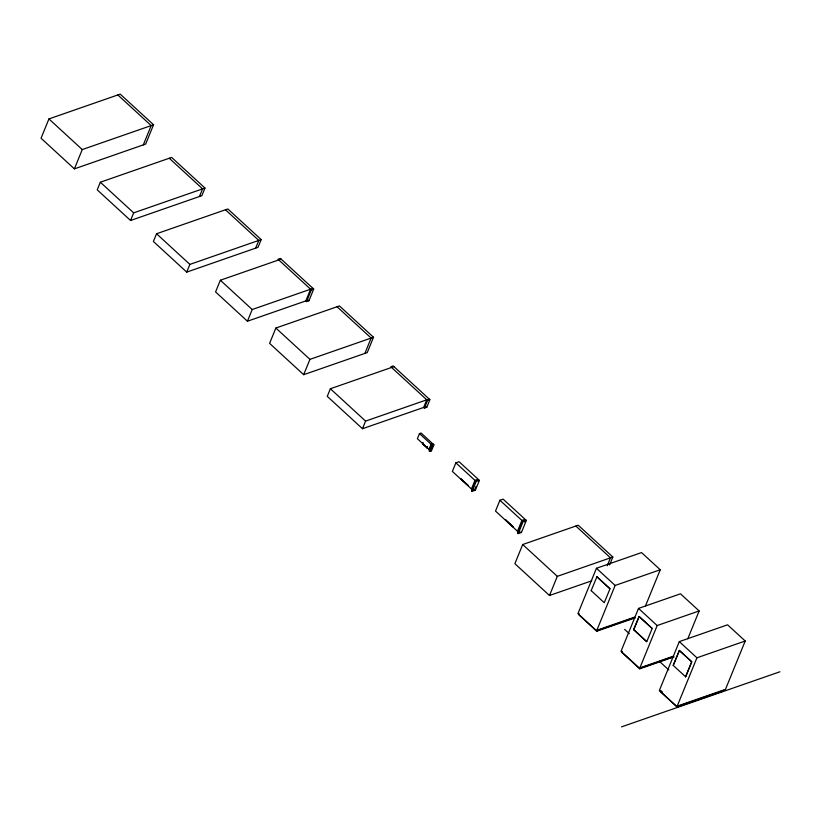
<?xml version="1.0" encoding="UTF-8"?>
<svg xmlns="http://www.w3.org/2000/svg" width="821" height="821" viewBox="0 0 821 821"><rect width="100%" height="100%" fill="white"/><g stroke="black" fill="none" stroke-linecap="round" stroke-linejoin="round"><path stroke-width="1.23" d="M48.932 118.922L41.05 138.226L74.393 168.869L145.676 144.065L153.558 124.761L120.215 94.128L48.932 118.922L82.264 149.566L153.558 124.761M74.393 168.869L82.264 149.566M100.336 182.221L97.227 189.846L130.56 220.49L201.853 195.685L204.963 188.05L171.63 157.416L100.336 182.221L133.679 212.855L204.963 188.05M143.306 144.896L151.177 125.592L117.844 94.949M130.56 220.49L133.679 212.855M156.544 233.749L153.394 241.477L186.736 272.11L258.02 247.306L261.181 239.588L227.838 208.955L156.544 233.749L189.887 264.393L261.181 239.588M199.472 196.517L202.592 188.881L169.249 158.248M186.736 272.11L189.887 264.393M281.1 259.108L220.346 280.238L215.574 291.937L247.439 321.227L305.823 300.917L310.595 289.218M255.649 248.137L258.8 240.42L225.457 209.776M247.439 321.227L252.211 309.527L312.965 288.387M275.856 328.041L269.596 343.373L303.678 374.694L367.254 352.578L373.514 337.246L339.432 305.925L275.856 328.041L309.938 359.362L373.514 337.246M305.823 300.917L306.551 301.594L311.323 289.895L313.704 289.064L280.361 258.43L277.991 259.251L311.323 289.895M306.551 301.594L308.932 300.763L313.704 289.064M303.678 374.694L309.938 359.362M393.926 366.628L330.37 388.744L327.261 396.358L362.482 428.716L423.657 407.442L426.766 399.817M364.883 353.41L371.143 338.078L337.062 306.746M362.482 428.716L365.581 421.101L429.147 398.996M423.657 407.442L424.395 408.109L427.505 400.494L429.876 399.673L393.197 365.95L390.817 366.782L427.505 400.494M424.395 408.109L426.776 407.288L429.876 399.673M431.015 447.784L432.688 443.699L421.081 433.036L419.469 433.591L417.386 438.701L428.993 449.364L430.604 448.8M427.567 446.932L427.043 447.897L422.558 443.771L422.918 442.868M422.558 443.771L423.082 442.817M427.043 447.897L427.413 446.993M428.993 449.364L431.076 444.253L432.688 443.699M429.229 450.821L431.682 444.818L433.293 444.253L433.899 444.818L431.446 450.821L429.835 451.386L429.229 450.821L430.84 450.267L431.446 450.821M429.835 451.386L432.287 445.372L433.899 444.818M431.251 449.261L433.293 444.253M471.449 488.957L474.949 480.377L478.171 479.259L459.093 461.72L455.871 462.849L452.371 471.418L471.449 488.957L473.594 488.208M471.562 490.742L475.564 480.942L478.776 479.823L479.392 480.377L475.39 490.188L472.167 491.307L471.562 490.742L474.784 489.624L476.108 486.36M472.167 491.307L476.17 481.496L479.392 480.377M517.487 531.259L521.899 520.452L525.112 519.334L503.129 499.137L499.917 500.256L495.504 511.062L517.487 531.259L519.631 530.52M517.599 533.055L522.505 521.017L525.727 519.898L526.333 520.452L521.427 532.49L518.205 533.609L517.599 533.055L519.744 532.306M518.205 533.609L523.11 521.571L526.333 520.452M524.835 522.084L525.727 519.898M609.623 564.91L612.835 557.018L578.23 525.214L522.7 544.528L514.88 563.688L549.495 595.502L591.777 580.796M549.495 595.502L557.315 576.342L612.835 557.018M645.532 605.826L660.248 569.764L641.54 552.584L596.436 568.276L577.933 613.636L596.631 630.815L634.612 617.608M579.205 613.656L578.774 614.713L596.734 631.216L635.29 617.803M591.151 590.679L596.918 576.732L610.003 588.76L604.246 602.717L591.233 590.658M607.242 565.741L610.465 557.849L575.86 526.045M596.631 630.815L615.145 585.455L660.248 569.764M596.734 631.216L597.165 630.159M687.803 638.738L699.143 610.947L680.496 593.809L638.512 608.412L621.025 651.258L639.672 668.397L673.261 656.718M622.236 651.31L621.815 652.367L639.713 668.817L674.154 656.831M633.679 629.686L639.128 616.489L652.182 628.486L646.732 641.683L633.679 629.686L639.128 616.489L652.182 628.486M639.672 668.397L657.159 625.551L699.143 610.947M639.713 668.817L640.144 667.76M679.306 641.612L659.355 690.482L676.986 706.676L725.271 689.886L745.211 641.016L727.58 624.812L679.306 641.612L696.926 657.806L745.211 641.016M685.627 676.761L673.21 665.451L679.398 650.448L691.744 661.788L685.627 676.761L691.744 661.788L679.316 650.468M679.398 650.448L673.21 665.451M676.986 706.676L696.926 657.806M677.171 707.066L677.602 706.019L724.03 689.866L723.599 690.923L677.171 707.066L660.248 691.518L660.679 690.461L662.557 692.195M609.921 588.79L596.836 576.763M598.365 629.738L634.51 617.166M646.732 641.683L633.761 629.656M641.334 667.35L673.394 656.195M621.528 726.872L779.95 671.763M426.037 406.611L426.776 407.288M308.193 300.086L308.932 300.763M596.436 568.276L615.145 585.455M638.512 608.412L657.159 625.551M499.917 500.256L521.899 520.452M522.505 521.017L523.11 521.571M455.871 462.849L474.949 480.377M475.564 480.942L476.17 481.496M419.469 433.591L431.076 444.253M431.682 444.818L432.287 445.372M474.784 489.624L475.39 490.188M520.812 531.926L521.427 532.49M422.712 443.72L427.197 447.835M624.627 629.368L629.317 633.689M659.396 661.326L668.787 669.957M522.7 544.528L557.315 576.342M220.346 280.238L252.211 309.527M330.37 388.744L365.581 421.101M461.166 479.054L468.278 485.591L461.166 479.054M505.397 519.693L513.515 527.164L505.397 519.693"/></g></svg>
